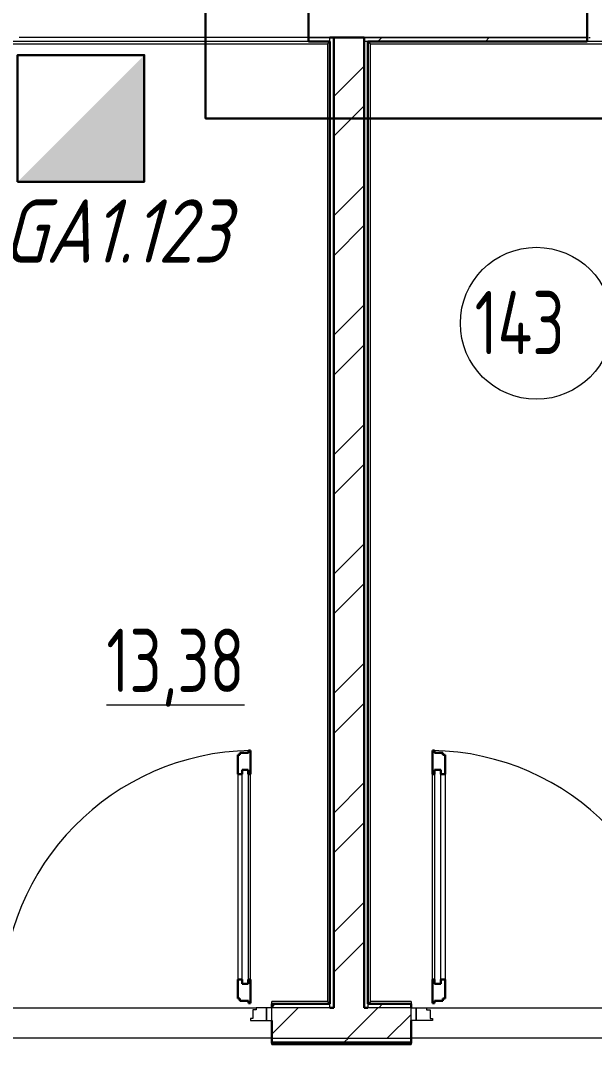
# Model space of a CAD drawing. Header units: millimetres. Extents: x -259793 to 1187961, y -549744 to 43070.
# Drawn here: x -40302 to -38037, y 22881 to 26924 of the extents above; entities that cross this region are included whole.
import ezdxf
from ezdxf.enums import TextEntityAlignment as Align

# ---------------------------------------------------------------- set-up
doc = ezdxf.new("R2010")
doc.units = ezdxf.units.MM
doc.linetypes.add('ADSK_Линия сетки', pattern=[25, 20, -2.5, 0, -2.5])
for name, color, linetype, lineweight in [('RC-Извещатели_охранные', 5, 'Continuous', 30), ('Двери', 252, 'Continuous', 9), ('лс', 5, 'Continuous', 30), ('Марки помещений', 252, 'Continuous', 20), ('Ограждение', 252, 'Continuous', 9), ('Оси', 252, 'Continuous', 9), ('Стены внутренние', 7, 'Continuous', 18), ('Стены наружные', 7, 'Continuous', 18), ('Стены штриховка', 7, 'Continuous', 9)]:
    doc.layers.add(name, color=color, linetype=linetype, lineweight=lineweight)
doc.layers.add('RC-Позиционные_обозначения', color=7, linetype='Continuous')
doc.layers.add('Двери открывание', color=7, linetype='Continuous', lineweight=9, true_color=0xc0c0c0)
doc.styles.add('GOST Common_3', font='', dxfattribs={"height": 3.5})
doc.styles.add('RubezhCAD', font='', dxfattribs={"oblique": 10})
doc.styles.get("Standard").update_dxf_attribs({"font": ''})
doc.styles.get('GOST Common_3').set_extended_font_data('GOST 2.304 type A')
doc.styles.get('RubezhCAD').set_extended_font_data('GOST type A')
doc.styles.get('Standard').set_extended_font_data('GOST type B')

# ---------------------------------------------------------------- blocks, each defined once
blk = doc.blocks.new('RC-UGO-IOZ-02')
at = {"layer": 'RC-Извещатели_охранные'}
blk.add_attdef('PSTN', text='', height=2.5, dxfattribs=at).set_placement((0.977, 2.603), align=Align.BOTTOM_LEFT)
blk.add_wipeout([(2.5, -2.5), (2.5, 2.5), (-2.5, 2.5), (-2.5, -2.5)]).dxf.layer = 'RC-Извещатели_охранные'
blk.add_wipeout([(-2.5, -2.5), (-2.5, 2.5), (2.5, 2.5), (2.5, -2.5)]).dxf.layer = 'RC-Извещатели_охранные'
h = blk.add_hatch(color=256, dxfattribs=at)
h.dxf.hatch_style = 1
h.paths.add_polyline_path([(2.5, -2.5), (2.5, 2.5), (0, 0), (-2.5, -2.5)])
blk.add_lwpolyline([(-2.5, -2.5), (2.5, -2.5), (2.5, 2.5), (-2.5, 2.5)], close=True, dxfattribs=at)
blk = doc.blocks.new('1 этаж')
at = {"layer": 'Двери', "color": 251, "lineweight": 30, "true_color": 0x636466}
for p, q in [((-39436.8, 24024.3), (-39444.8, 24024.3)), ((-39444.8, 24024.3), (-39444.8, 23948.3)), ((-39402.8, 24033.3), (-39436.8, 24033.3)), ((-39436.8, 24033.3), (-39436.8, 24024.3)), ((-39394.8, 24042.3), (-39402.8, 24042.3)), ((-39402.8, 24042.3), (-39402.8, 24033.3)), ((-39394.8, 23948.3), (-39394.8, 24042.3)), ((-38676.8, 24042.3), (-38668.8, 24042.3)), ((-38676.8, 23948.3), (-38676.8, 24042.3)), ((-38668.8, 24042.3), (-38668.8, 24033.3)), ((-38668.8, 24033.3), (-38634.8, 24033.3)), ((-38634.8, 24033.3), (-38634.8, 24024.3)), ((-38634.8, 24024.3), (-38626.8, 24024.3)), ((-38626.8, 24024.3), (-38626.8, 23948.3)), ((-39444.8, 23948.3), (-39427.8, 23948.3)), ((-39427.8, 23948.3), (-39427.8, 23966.3)), ((-39427.8, 23966.3), (-39403.8, 23966.3)), ((-39403.8, 23966.3), (-39403.8, 23948.3)), ((-39403.8, 23948.3), (-39394.8, 23948.3)), ((-38667.8, 23948.3), (-38676.8, 23948.3)), ((-38667.8, 23966.3), (-38667.8, 23948.3)), ((-38643.8, 23966.3), (-38667.8, 23966.3)), ((-38643.8, 23948.3), (-38643.8, 23966.3)), ((-38626.8, 23948.3), (-38643.8, 23948.3)), ((-39444.8, 23138.3), (-39444.8, 23062.3)), ((-39444.8, 23138.3), (-39427.8, 23138.3)), ((-39427.8, 23138.3), (-39427.8, 23120.3)), ((-39403.8, 23138.3), (-39394.8, 23138.3)), ((-39403.8, 23120.3), (-39403.8, 23138.3)), ((-39394.8, 23044.3), (-39394.8, 23138.3)), ((-38676.8, 23044.3), (-38676.8, 23138.3)), ((-38667.8, 23138.3), (-38676.8, 23138.3)), ((-38667.8, 23120.3), (-38667.8, 23138.3)), ((-38643.8, 23138.3), (-38643.8, 23120.3)), ((-38626.8, 23138.3), (-38643.8, 23138.3)), ((-38626.8, 23138.3), (-38626.8, 23062.3)), ((-39427.8, 23120.3), (-39403.8, 23120.3)), ((-38643.8, 23120.3), (-38667.8, 23120.3)), ((-39444.8, 23062.3), (-39436.8, 23062.3)), ((-39436.8, 23062.3), (-39436.8, 23053.3)), ((-39436.8, 23053.3), (-39402.8, 23053.3)), ((-39402.8, 23053.3), (-39402.8, 23044.3)), ((-39402.8, 23044.3), (-39394.8, 23044.3)), ((-38668.8, 23044.3), (-38676.8, 23044.3)), ((-38668.8, 23053.3), (-38668.8, 23044.3)), ((-38634.8, 23053.3), (-38668.8, 23053.3)), ((-38634.8, 23062.3), (-38634.8, 23053.3)), ((-38626.8, 23062.3), (-38634.8, 23062.3))]:
    blk.add_line(p, q, dxfattribs=at)
at = {"layer": 'Двери', "color": 251, "true_color": 0x636466}
for p, q in [((-39444.8, 23948.3), (-39444.8, 23138.3)), ((-39427.8, 23120.3), (-39427.8, 23966.3)), ((-39427.8, 23966.3), (-39403.8, 23966.3)), ((-39403.8, 23966.3), (-39403.8, 23120.3)), ((-39394.8, 23138.3), (-39394.8, 23948.3)), ((-38676.8, 23138.3), (-38676.8, 23948.3)), ((-38667.8, 23966.3), (-38667.8, 23120.3)), ((-38643.8, 23966.3), (-38667.8, 23966.3)), ((-38643.8, 23120.3), (-38643.8, 23966.3)), ((-38626.8, 23948.3), (-38626.8, 23138.3)), ((-39403.8, 23120.3), (-39427.8, 23120.3)), ((-38667.8, 23120.3), (-38643.8, 23120.3)), ((-39371.8, 23018.3), (-39385.8, 23018.3)), ((-39385.8, 23018.3), (-39385.8, 22984.3)), ((-39371.8, 23026.3), (-39371.8, 23018.3)), ((-39330.8, 23026.3), (-39371.8, 23026.3)), ((-39310.8, 23026.3), (-39330.8, 23026.3)), ((-39330.8, 23026.3), (-39330.8, 22976.3)), ((-39330.8, 22976.3), (-39330.8, 23026.3)), ((-39310.8, 22976.3), (-39310.8, 23026.3)), ((-38760.8, 23026.3), (-38740.8, 23026.3)), ((-38760.8, 22976.3), (-38760.8, 23026.3)), ((-38740.8, 23026.3), (-38740.8, 22976.3)), ((-38740.8, 23026.3), (-38699.8, 23026.3)), ((-38740.8, 22976.3), (-38740.8, 23026.3)), ((-38699.8, 23026.3), (-38699.8, 23018.3)), ((-38699.8, 23018.3), (-38685.8, 23018.3)), ((-38685.8, 23018.3), (-38685.8, 22984.3)), ((-39385.8, 22984.3), (-39394.8, 22984.3)), ((-39394.8, 22984.3), (-39394.8, 22976.3)), ((-39394.8, 22976.3), (-39330.8, 22976.3)), ((-39330.8, 22976.3), (-39310.8, 22976.3)), ((-38740.8, 22976.3), (-38760.8, 22976.3)), ((-38676.8, 22976.3), (-38740.8, 22976.3)), ((-38685.8, 22984.3), (-38676.8, 22984.3)), ((-38676.8, 22984.3), (-38676.8, 22976.3))]:
    blk.add_line(p, q, dxfattribs=at)
at = {"layer": 'Двери открывание', "color": 251, "true_color": 0x636466}
for centre, start, end in [((-39376.8, 23044.3), 91.0334, 180), ((-38694.8, 23044.3), 0, 88.9666)]:
    blk.add_arc(centre, 998, start, end, dxfattribs=at)
at = {"layer": 'Марки помещений', "color": 251, "true_color": 0x636466}
blk.add_circle((-38266.3, 25728.5), 300, dxfattribs=at)
at = {"layer": 'Ограждение', "color": 251, "true_color": 0x636466}
for p, q in [((-44320.8, 26831.3), (-39090.8, 26831.3)), ((-39090.8, 26831.3), (-39080.8, 26841.3)), ((-39090.8, 26831.3), (-39090.8, 23051.3)), ((-38930.8, 26841.3), (-38920.8, 26831.3)), ((-38920.8, 26831.3), (-36040.8, 26831.3)), ((-38920.8, 23051.3), (-38920.8, 26831.3)), ((-39310.8, 23041.3), (-39310.8, 23051.3)), ((-39090.8, 23051.3), (-39310.8, 23051.3)), ((-39090.8, 23051.3), (-39080.8, 23041.3)), ((-38930.8, 23041.3), (-38920.8, 23051.3)), ((-38760.8, 23051.3), (-38920.8, 23051.3)), ((-38760.8, 23051.3), (-38760.8, 23041.3)), ((-39310.8, 22881.3), (-39310.8, 22886.3)), ((-38760.8, 22886.3), (-38760.8, 22881.3)), ((-39310.8, 22881.3), (-38760.8, 22881.3))]:
    blk.add_line(p, q, dxfattribs=at)
at = {"layer": 'Оси', "color": 251, "linetype": 'ADSK_Линия сетки', "ltscale": 100, "true_color": 0x636466}
blk.add_line((-805.8, 26856.3), (-72528.1, 26856.3), dxfattribs=at)
at = {"layer": 'Стены внутренние', "color": 251, "lineweight": 30, "true_color": 0x636466}
for p, q in [((-39165.8, 27406.3), (-39165.8, 26856.3)), ((-38065.8, 26856.3), (-38065.8, 27406.3))]:
    blk.add_line(p, q, dxfattribs=at)
at = {"layer": 'Стены внутренние', "color": 251, "true_color": 0x636466}
for p, q in [((-39165.8, 26856.3), (-39080.8, 26856.3)), ((-38945.8, 26856.3), (-38065.8, 26856.3))]:
    blk.add_line(p, q, dxfattribs=at)
at = {"layer": 'Стены наружные', "color": 251, "lineweight": 30, "true_color": 0x636466}
for p, q in [((-39165.8, 26856.3), (-39165.8, 26841.3)), ((-38945.8, 26856.3), (-39080.8, 26856.3)), ((-39065.8, 26856.3), (-39065.8, 23026.3)), ((-38945.8, 26856.3), (-38945.8, 23026.3)), ((-38065.8, 26841.3), (-38065.8, 26856.3)), ((-39165.8, 26841.3), (-39080.8, 26841.3)), ((-39080.8, 26841.3), (-39080.8, 23041.3)), ((-38930.8, 26841.3), (-38065.8, 26841.3)), ((-38930.8, 23041.3), (-38930.8, 26841.3)), ((-39080.8, 23041.3), (-39310.8, 23041.3)), ((-39310.8, 23041.3), (-39310.8, 23026.3)), ((-39065.8, 23026.3), (-39080.8, 23026.3)), ((-38930.8, 23026.3), (-38945.8, 23026.3)), ((-38760.8, 23041.3), (-38930.8, 23041.3)), ((-38760.8, 23026.3), (-38760.8, 23041.3)), ((-39310.8, 22976.3), (-39310.8, 22886.3)), ((-38760.8, 22886.3), (-38760.8, 22976.3)), ((-39310.8, 22886.3), (-38760.8, 22886.3))]:
    blk.add_line(p, q, dxfattribs=at)
at = {"layer": 'Стены наружные', "color": 251, "true_color": 0x636466}
for p, q in [((-38065.8, 26856.3), (-38945.8, 26856.3)), ((-39165.8, 26841.3), (-40865.8, 26841.3)), ((-36365.8, 26841.3), (-38065.8, 26841.3)), ((-40379.8, 23026.3), (-39371.8, 23026.3)), ((-38699.8, 23026.3), (-37691.8, 23026.3)), ((-39310.8, 22906.3), (-40440.8, 22906.3)), ((-37630.8, 22906.3), (-38760.8, 22906.3))]:
    blk.add_line(p, q, dxfattribs=at)
at = {"layer": 'Стены наружные', "color": 251, "linetype": 'Continuous', "lineweight": 9, "true_color": 0x636466}
for p, q in [((-38891.4, 26841.3), (-38876.4, 26856.3)), ((-38467.2, 26841.3), (-38452.2, 26856.3)), ((-39065.8, 26623.9), (-38945.8, 26743.9)), ((-39065.8, 26466.8), (-38945.8, 26586.8)), ((-39065.8, 26152.5), (-38945.8, 26272.5)), ((-39065.8, 25995.3), (-38945.8, 26115.3)), ((-39065.8, 25681), (-38945.8, 25801)), ((-39065.8, 25523.8), (-38945.8, 25643.8)), ((-39065.8, 25209.5), (-38945.8, 25329.5)), ((-39065.8, 25052.4), (-38945.8, 25172.4)), ((-39065.8, 24738.1), (-38945.8, 24858.1)), ((-39065.8, 24580.9), (-38945.8, 24700.9)), ((-39065.8, 24266.6), (-38945.8, 24386.6)), ((-39065.8, 24109.5), (-38945.8, 24229.5)), ((-39065.8, 23795.1), (-38945.8, 23915.1)), ((-39065.8, 23638), (-38945.8, 23758)), ((-39065.8, 23323.7), (-38945.8, 23443.7)), ((-39065.8, 23166.5), (-38945.8, 23286.5)), ((-39310.8, 23027.8), (-39297.3, 23041.3)), ((-39310.8, 22921.5), (-39206.1, 23026.3)), ((-39011.8, 22906.3), (-38891.8, 23026.3)), ((-38888, 23026.3), (-38873, 23041.3)), ((-38854.6, 22906.3), (-38760.8, 23000.1)), ((-39310.8, 22886.4), (-39305.9, 22891.3)), ((-39240.2, 22886.3), (-39235.2, 22891.3)), ((-39169.5, 22886.3), (-39164.5, 22891.3)), ((-39098.8, 22886.3), (-39093.8, 22891.3)), ((-39028, 22886.3), (-39023, 22891.3)), ((-39023, 22891.3), (-39008, 22906.3)), ((-38957.3, 22886.3), (-38952.3, 22891.3)), ((-38886.6, 22886.3), (-38881.6, 22891.3)), ((-38815.9, 22886.3), (-38810.9, 22891.3))]:
    blk.add_line(p, q, dxfattribs=at)
at = {"layer": 'Стены штриховка', "color": 251, "true_color": 0x636466}
for p, q in [((-39080.8, 26841.3), (-39080.8, 26856.3)), ((-38930.8, 26841.3), (-38945.8, 26841.3)), ((-39080.8, 23026.3), (-39310.8, 23026.3)), ((-39080.8, 23026.3), (-39080.8, 23041.3)), ((-38930.8, 23041.3), (-38930.8, 23026.3)), ((-38760.8, 23026.3), (-38930.8, 23026.3)), ((-39310.8, 22906.3), (-38760.8, 22906.3)), ((-39310.8, 22891.3), (-38760.8, 22891.3))]:
    blk.add_line(p, q, dxfattribs=at)
at = {"layer": 'Марки помещений', "color": 251, "true_color": 0x636466, "style": 'GOST Common_3', "width": 0.9}
for s, p in [('143', (-38509.7, 25606.2)), ('%%U13,38', (-39963.1, 24272.7))]:
    blk.add_text(s, height=250, dxfattribs=at).set_placement(p)

msp = doc.modelspace()

# ---------------------------------------------------------------- block references
msp.add_blockref('1 этаж', (0, 0))

# ---------------------------------------------------------------- next in the draw order: block references
at = {"layer": 'RC-Извещатели_охранные', "color": 1, "ltscale": 0.01}
ref = msp.add_blockref('RC-UGO-IOZ-02', (-40063.48154, 26537.23107), dxfattribs=dict(at, xscale=100, yscale=100, zscale=100))
ref.add_attrib('PSTN', '1BGA1.123', dxfattribs={"layer": 'RC-Позиционные_обозначения', "height": 250, "style": 'RubezhCAD', "oblique": 15}).set_placement((-40063.48154, 25892.68311), align=Align.BOTTOM_CENTER)

# ---------------------------------------------------------------- next in the draw order: linework, layer by layer
at = {"layer": 'лс'}
msp.add_lwpolyline([(-39571.79286, 27058.8213), (-39571.79286, 26537.23107), (-37487.6837, 26537.23107)], dxfattribs=at)

doc.saveas('drawing.dxf')
